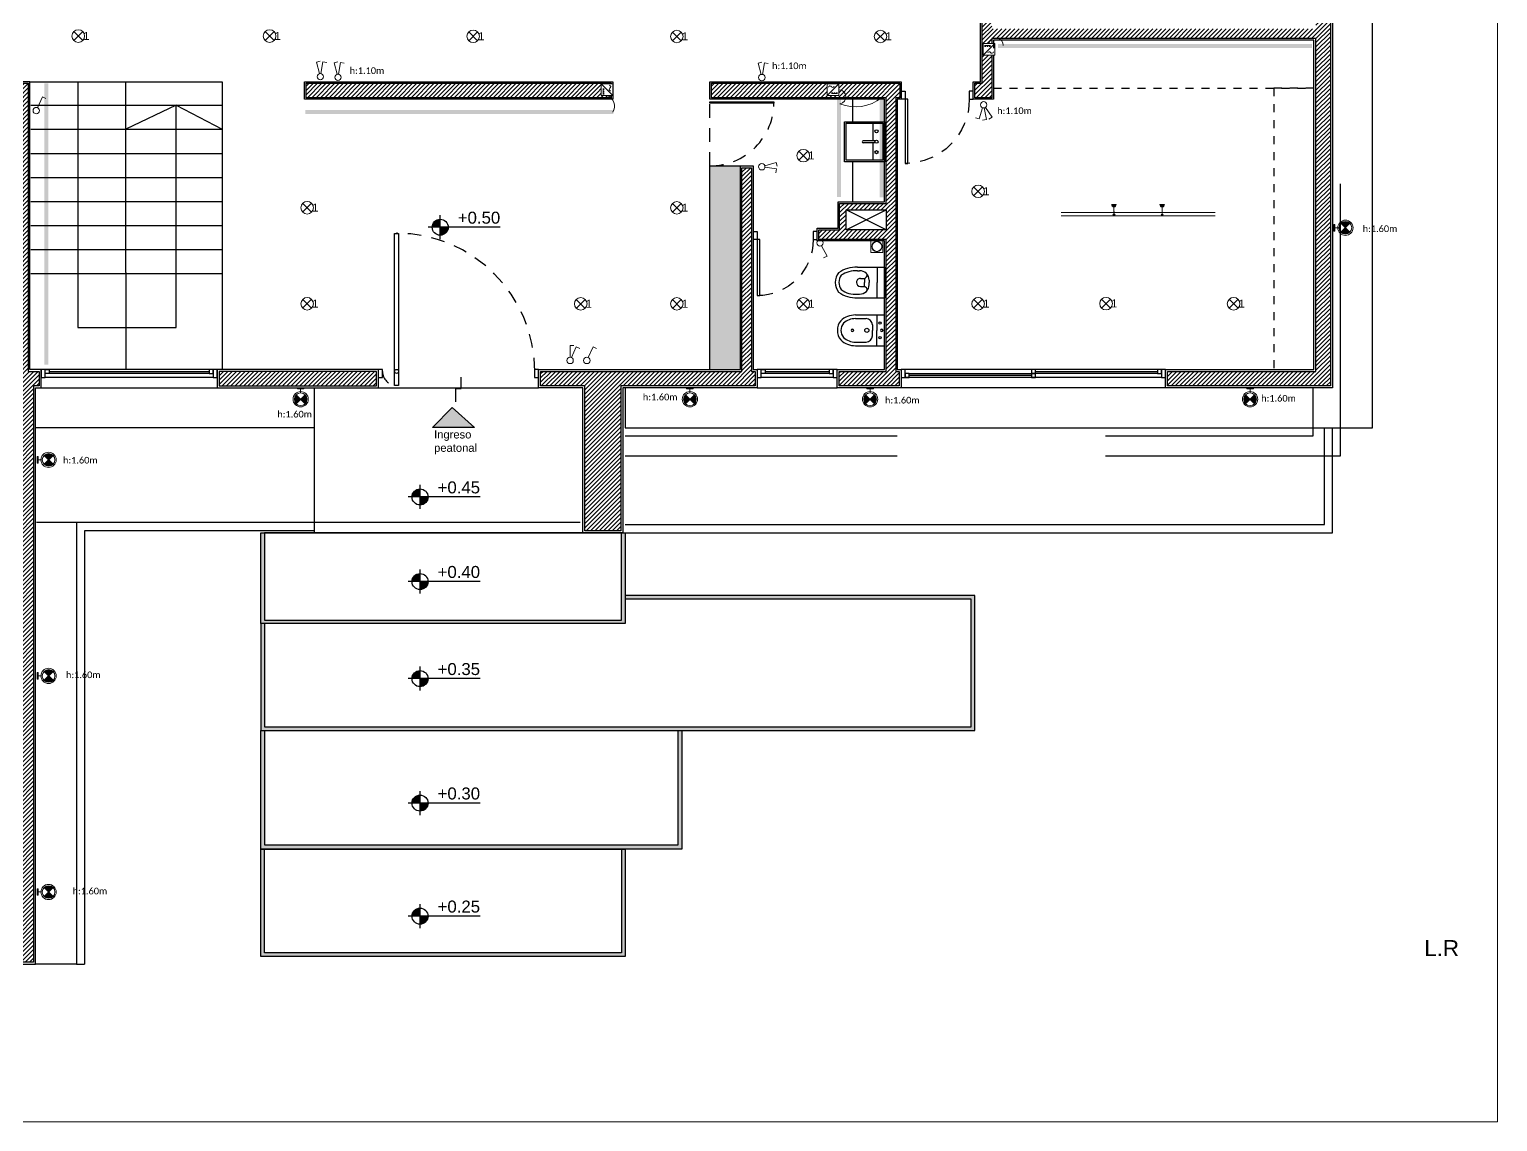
# Model space of a CAD drawing. Header units: millimetres. Extents: x 430 to 1353, y -204 to 152.
# Drawn here: x 439.35 to 457.69, y -66.76 to -53.11 of the extents above; entities that cross this region are included whole.
import ezdxf
from ezdxf.enums import TextEntityAlignment as Align

# ---------------------------------------------------------------- set-up
doc = ezdxf.new("R2010")
doc.units = ezdxf.units.MM
doc.linetypes.add('DASHED', pattern=[0.3, 0.17, -0.13])
doc.linetypes.add('HIDDENX3', pattern=[0.15, 0.1, -0.05])
doc.layers.get('0').update_dxf_attribs({"color": 250})
for name, color, linetype, lineweight in [('A-H6', 252, 'Continuous', 0), ('ND-Apliques', 1, 'Continuous', 15), ('ND-Cotas', 252, 'Continuous', 9), ('ND-GLOBAL_Notas', 252, 'Continuous', 9), ('ND-IUG- Cable led', 1, 'Continuous', 13), ('ND-Llaves', 92, 'Continuous', 9), ('vista', 252, 'Continuous', 15)]:
    doc.layers.add(name, color=color, linetype=linetype, lineweight=lineweight)
for name, color, linetype in [('AN - Designacion Corte 1-50', 252, 'Continuous'), ('AN - Designacion Nivel 1-50', 252, 'Continuous'), ('AN - Texto 1-50', 252, 'Continuous'), ('AR - Carpinteria', 252, 'Continuous'), ('AR - Equipamiento Fijo', 252, 'Continuous'), ('AR - Ht', 252, 'Continuous'), ('AR - Proyeccion', 252, 'DASHED'), ('AR - Vista 05', 252, 'Continuous'), ('AR - Vista 1', 252, 'Continuous'), ('AR - Vista 3', 252, 'Continuous'), ('AR - Vista 4', 252, 'Continuous'), ('AR-VISTA-1', 252, 'Continuous'), ('AR_Vista 1', 252, 'Continuous'), ('ER-AA', 252, 'HIDDENX3'), ('H_SUELOS 2', 252, 'Continuous')]:
    doc.layers.add(name, color=color, linetype=linetype)
doc.styles.add('IMPLANTACION', font='arial.ttf', dxfattribs={"height": 0.3})
doc.styles.get("Standard").update_dxf_attribs({"font": 'arial.ttf'})
doc.styles.add('Texto 1 50', font='arial.ttf', dxfattribs={"height": 0.1})
doc.styles.add('Texto Simbolos 1 50', font='arial.ttf', dxfattribs={"height": 0.15})

# ---------------------------------------------------------------- blocks, each defined once
blk = doc.blocks.new('Aplieque_Cielo-tierra')
h = blk.add_hatch(color=256)
h.dxf.hatch_style = 1
h.paths.add_polyline_path([(0, 0.143), (-0.055, 0.199, 0.293406), (-0.073, 0.116, 0.107717), (-0.055, 0.088)])
h.paths.add_polyline_path([(0.074, 0.171, 0.107717), (0.056, 0.199), (0, 0.143), (0.056, 0.088, 0.293406)])
for p, q in [((-0.055, 0.199), (0.056, 0.088)), ((-0.055, 0.088), (0.056, 0.199)), ((-0.041, 0), (0.041, 0)), ((0, 0.065), (0, 0.012))]:
    blk.add_line(p, q)
blk.add_lwpolyline([(-0.041, 0), (0.041, 0), (0.041, 0.012), (-0.041, 0.012)], close=True)
for radius in [0.0953, 0.0786]:
    blk.add_circle((0, 0.143), radius)
blk = doc.blocks.new('Aplique_ext_caja 7x7')
for p, q in [((-0.056, 0.056), (0.056, -0.056)), ((-0.056, -0.056), (0.056, 0.056))]:
    blk.add_line(p, q)
blk.add_circle((0, 0), 0.0786)
blk = doc.blocks.new('*U439')
blk.add_blockref('Aplique_ext_caja 7x7', (0, 0))
at = {"insert": (0.063, 0.052), "char_height": 0.1, "attachment_point": 1, "style": 'IMPLANTACION'}
blk.add_mtext_dynamic_manual_height_columns('1', width=0.08011, gutter_width=0.558, heights=[0], dxfattribs=at)
blk = doc.blocks.new('*U422')
blk.add_blockref('Aplique_ext_caja 7x7', (0, 0))
at = {"insert": (0.063, 0.052), "char_height": 0.1, "attachment_point": 1, "style": 'IMPLANTACION'}
blk.add_mtext_dynamic_manual_height_columns('1', width=0.08011, gutter_width=0.558, heights=[0], dxfattribs=at)
blk = doc.blocks.new('*U423')
blk.add_blockref('Aplique_ext_caja 7x7', (0, 0))
at = {"insert": (0.063, 0.052), "char_height": 0.1, "attachment_point": 1, "style": 'IMPLANTACION'}
blk.add_mtext_dynamic_manual_height_columns('1', width=0.08011, gutter_width=0.558, heights=[0], dxfattribs=at)
blk = doc.blocks.new('*U424')
blk.add_blockref('Aplique_ext_caja 7x7', (0, 0))
at = {"insert": (0.063, 0.052), "char_height": 0.1, "attachment_point": 1, "style": 'IMPLANTACION'}
blk.add_mtext_dynamic_manual_height_columns('1', width=0.08011, gutter_width=0.558, heights=[0], dxfattribs=at)
blk = doc.blocks.new('*U425')
blk.add_blockref('Aplique_ext_caja 7x7', (0, 0))
at = {"insert": (0.063, 0.052), "char_height": 0.1, "attachment_point": 1, "style": 'IMPLANTACION'}
blk.add_mtext_dynamic_manual_height_columns('1', width=0.08011, gutter_width=0.558, heights=[0], dxfattribs=at)
blk = doc.blocks.new('*U426')
blk.add_blockref('Aplique_ext_caja 7x7', (0, 0))
at = {"insert": (0.063, 0.052), "char_height": 0.1, "attachment_point": 1, "style": 'IMPLANTACION'}
blk.add_mtext_dynamic_manual_height_columns('1', width=0.08011, gutter_width=0.558, heights=[0], dxfattribs=at)
blk = doc.blocks.new('*U410')
blk.add_blockref('Aplique_ext_caja 7x7', (0, 0))
at = {"insert": (0.063, 0.052), "char_height": 0.1, "attachment_point": 1, "style": 'IMPLANTACION'}
blk.add_mtext_dynamic_manual_height_columns('1', width=0.08011, gutter_width=0.558, heights=[0], dxfattribs=at)
blk = doc.blocks.new('*U411')
blk.add_blockref('Aplique_ext_caja 7x7', (0, 0))
at = {"insert": (0.063, 0.052), "char_height": 0.1, "attachment_point": 1, "style": 'IMPLANTACION'}
blk.add_mtext_dynamic_manual_height_columns('1', width=0.08011, gutter_width=0.558, heights=[0], dxfattribs=at)
blk = doc.blocks.new('*U412')
blk.add_blockref('Aplique_ext_caja 7x7', (0, 0))
at = {"insert": (0.063, 0.052), "char_height": 0.1, "attachment_point": 1, "style": 'IMPLANTACION'}
blk.add_mtext_dynamic_manual_height_columns('1', width=0.08011, gutter_width=0.558, heights=[0], dxfattribs=at)
blk = doc.blocks.new('*U461')
blk.add_blockref('Aplique_ext_caja 7x7', (0, 0))
at = {"insert": (0.063, 0.052), "char_height": 0.1, "attachment_point": 1, "style": 'IMPLANTACION'}
blk.add_mtext_dynamic_manual_height_columns('1', width=0.08011, gutter_width=0.558, heights=[0], dxfattribs=at)
blk = doc.blocks.new('*U399')
blk.add_blockref('Aplique_ext_caja 7x7', (0, 0))
at = {"insert": (0.063, 0.052), "char_height": 0.1, "attachment_point": 1, "style": 'IMPLANTACION'}
blk.add_mtext_dynamic_manual_height_columns('1', width=0.08011, gutter_width=0.558, heights=[0], dxfattribs=at)
blk = doc.blocks.new('*U400')
blk.add_blockref('Aplique_ext_caja 7x7', (0, 0))
at = {"insert": (0.063, 0.052), "char_height": 0.1, "attachment_point": 1, "style": 'IMPLANTACION'}
blk.add_mtext_dynamic_manual_height_columns('1', width=0.08011, gutter_width=0.558, heights=[0], dxfattribs=at)
blk = doc.blocks.new('*U401')
blk.add_blockref('Aplique_ext_caja 7x7', (0, 0))
at = {"insert": (0.063, 0.052), "char_height": 0.1, "attachment_point": 1, "style": 'IMPLANTACION'}
blk.add_mtext_dynamic_manual_height_columns('1', width=0.08011, gutter_width=0.558, heights=[0], dxfattribs=at)
blk = doc.blocks.new('*U402')
blk.add_blockref('Aplique_ext_caja 7x7', (0, 0))
at = {"insert": (0.063, 0.052), "char_height": 0.1, "attachment_point": 1, "style": 'IMPLANTACION'}
blk.add_mtext_dynamic_manual_height_columns('1', width=0.08011, gutter_width=0.558, heights=[0], dxfattribs=at)
blk = doc.blocks.new('Llave_3_puntos')
for points in [[(0, 0.11), (0, 0.256), (0.048, 0.256)], [(0.017, 0.106), (0.077, 0.24), (0.121, 0.22)], [(0.032, 0.094), (0.148, 0.183), (0.177, 0.145)]]:
    blk.add_lwpolyline(points)
blk.add_circle((0, 0.07), 0.04)
blk = doc.blocks.new('*U394')
blk.add_blockref('Aplique_ext_caja 7x7', (0, 0))
at = {"insert": (0.063, 0.052), "char_height": 0.1, "attachment_point": 1, "style": 'IMPLANTACION'}
blk.add_mtext_dynamic_manual_height_columns('1', width=0.08011, gutter_width=0.558, heights=[0], dxfattribs=at)
blk = doc.blocks.new('Fuente')
blk.add_wipeout([(0, 0.201), (0.201, 0.201), (0.201, 0), (0, 0)])
at = {"lineweight": 9}
for p, q in [((0, 0), (0.201, 0.201)), ((0.076, 0.049), (0.099, 0.049)), ((0.076, 0.035), (0.179, 0.035)), ((0.116, 0.049), (0.139, 0.049)), ((0.155, 0.049), (0.179, 0.049))]:
    blk.add_line(p, q, dxfattribs=at)
blk.add_lwpolyline([(0, 0.201), (0.201, 0.201), (0.201, 0), (0, 0)], close=True, dxfattribs=at)
blk.add_lwpolyline([(0.123, 0.161, -0.62928), (0.073, 0.153, 0.691702), (0.023, 0.144)], format="xyb", dxfattribs=at)
blk = doc.blocks.new('Llave_1_punto')
blk.add_lwpolyline([(0.017, 0.106), (0.077, 0.24), (0.121, 0.22)])
blk.add_circle((0, 0.07), 0.04)
blk = doc.blocks.new('Llave_2_puntos')
for points in [[(0, 0.11), (0, 0.256), (0.048, 0.256)], [(0.017, 0.106), (0.077, 0.24), (0.121, 0.22)]]:
    blk.add_lwpolyline(points)
blk.add_circle((0, 0.07), 0.04)
blk = doc.blocks.new('*U391')
blk.add_blockref('Aplique_ext_caja 7x7', (0, 0))
at = {"insert": (0.063, 0.052), "char_height": 0.1, "attachment_point": 1, "style": 'IMPLANTACION'}
blk.add_mtext_dynamic_manual_height_columns('1', width=0.08011, gutter_width=0.558, heights=[0], dxfattribs=at)
blk = doc.blocks.new('Extracttor_de_aire')
for p, q in [((0, 0), (0, 0.15)), ((0, 0.15), (0.15, 0.15)), ((0.15, 0), (0, 0)), ((0.15, 0), (0.15, 0.15))]:
    blk.add_line(p, q)
for radius in [0.0649, 0.0607]:
    blk.add_circle((0.075, 0.075), radius)
blk = doc.blocks.new('Designacion Nivel Planta 1 50')
h = blk.add_hatch(color=256)
h.dxf.hatch_style = 1
h.paths.add_polyline_path([(0, 0.1, 0.414214), (-0.1, 0), (0, 0)])
h.paths.add_polyline_path([(0.1, 0), (0, 0), (0, -0.1, 0.414214)])
for p, q in [((0.75, 0), (-0.15, 0)), ((0, -0.15), (0, 0.15))]:
    blk.add_line(p, q)
blk.add_circle((0, 0), 0.1)
at = {"style": 'Texto Simbolos 1 50'}
blk.add_attdef('NIVEL', text='', height=0.15, dxfattribs=at).set_placement((0.75, 0), align=Align.BOTTOM_RIGHT)
blk = doc.blocks.new('INOD3-VS')
for p, q in [((-0.19, 0), (0.19, 0)), ((-0.19, -0.334), (-0.19, 0)), ((0.19, -0.334), (0.19, 0)), ((-0.19, -0.09), (0, -0.09)), ((0.19, -0.09), (0, -0.09)), ((-0.145, -0.334), (-0.145, -0.307)), ((-0.05, -0.297), (-0.05, -0.247)), ((-0.05, -0.247), (0, -0.247)), ((-0.028, -0.19), (0, -0.19)), ((0.028, -0.19), (0, -0.19)), ((0.05, -0.247), (0, -0.247)), ((0.05, -0.297), (0.05, -0.247)), ((0.145, -0.334), (0.145, -0.307))]:
    blk.add_line(p, q)
for centre, radius, start, end in [((0.195, -0.344), 0.385, 178.5208, 215.4085), ((-0.028, -0.307), 0.117, 90, 180), ((0.198, -0.345), 0.343, 178.2465, 213.5506), ((-0.095, -0.259), 0.0464, 14.8851, 92.9268), ((0, -0.297), 0.05, 180, 270), ((0, -0.297), 0.05, 270, 0), ((0.028, -0.307), 0.117, 0, 90), ((0.095, -0.259), 0.0464, 87.0732, 165.1149), ((-0.127, -0.365), 0.274, 321.8101, 6.3928), ((-0.192, -0.345), 0.383, 324.4734, 1.5973), ((0, -0.419), 0.145, 232.619, 270), ((0, -0.419), 0.145, 270, 307.381), ((0, -0.419), 0.19, 231.2469, 270), ((0, -0.419), 0.19, 270, 308.7531)]:
    blk.add_arc(centre, radius, start, end)
blk = doc.blocks.new('BIDE2-VS')
for p, q in [((-0.19, 0), (0.19, 0)), ((-0.19, -0.354), (-0.19, 0)), ((0.19, -0.354), (0.19, 0)), ((-0.19, -0.09), (0, -0.09)), ((-0.067, -0.146), (0, -0.146)), ((0.19, -0.09), (0, -0.09)), ((0.067, -0.146), (0, -0.146)), ((-0.145, -0.354), (-0.145, -0.224)), ((-0.145, -0.354), (-0.145, -0.327)), ((0.145, -0.354), (0.145, -0.224))]:
    blk.add_line(p, q)
for centre, radius in [((-0.09, -0.052), 0.015), ((0.09, -0.052), 0.015), ((0, -0.215), 0.026)]:
    blk.add_circle(centre, radius)
for centre, radius, start, end in [((-0.067, -0.224), 0.0781, 90, 180), ((0, -0.03), 0.015, 90, 270), ((0, -0.03), 0.015, 270, 90), ((0.067, -0.224), 0.0781, 0, 90), ((0.084, -0.354), 0.274, 180, 222.2256), ((0.084, -0.354), 0.229, 180, 221.3159), ((-0.084, -0.354), 0.229, 318.6841, 0), ((-0.084, -0.354), 0.274, 317.7744, 0), ((0, -0.39), 0.19, 231.2469, 270), ((0, -0.39), 0.145, 232.619, 270), ((0, -0.393), 0.015, 90, 270), ((0, -0.393), 0.015, 270, 90), ((0, -0.39), 0.145, 270, 307.381), ((0, -0.39), 0.19, 270, 308.7531)]:
    blk.add_arc(centre, radius, start, end)
blk = doc.blocks.new('*U491')
blk.add_lwpolyline([(0.05, 0.1), (0.05, 0.9), (0.083, 0.9), (0.083, 0.1)], close=True)
for points in [[(0, 0), (0.05, 0), (0.05, 0.1), (0, 0.1)], [(0.9, 0), (0.85, 0), (0.85, 0.1), (0.9, 0.1)]]:
    blk.add_lwpolyline(points)
at = {"color": 8, "linetype": 'DASHED'}
blk.add_arc((0.05, 0.1), 0.8, 360, 90, dxfattribs=at)
blk = doc.blocks.new('*U492')
blk.add_lwpolyline([(0.05, 0.1), (0.05, 0.8), (0.083, 0.8), (0.083, 0.1)], close=True)
for points in [[(0, 0), (0.05, 0), (0.05, 0.1), (0, 0.1)], [(0.8, 0), (0.75, 0), (0.75, 0.1), (0.8, 0.1)]]:
    blk.add_lwpolyline(points)
at = {"color": 8, "linetype": 'DASHED'}
blk.add_arc((0.05, 0.1), 0.7, 360, 90, dxfattribs=at)
blk = doc.blocks.new('*U61')
at = {"layer": 'AR - Carpinteria'}
for p, q in [((0.05, 0.1), (0, 0.1)), ((0, 0), (0.05, 0)), ((0.05, 0), (0.05, 0.1)), ((1.95, 0.1), (1.95, 0)), ((2, 0.1), (1.95, 0.1)), ((1.95, 0), (2, 0))]:
    blk.add_line(p, q, dxfattribs=at)
blk.add_lwpolyline([(0.2, -0.1), (0.2, 1.8), (0.25, 1.8), (0.25, -0.1)], close=True, dxfattribs=at)
blk.add_circle((0.225, 0.075), 0.025, dxfattribs=at)
at = {"layer": 'AR - Carpinteria', "color": 252, "linetype": 'DASHED'}
for radius, start, end in [(1.726, 0, 90), (0.175, 180, 270)]:
    blk.add_arc((0.225, 0.075), radius, start, end, dxfattribs=at)
blk = doc.blocks.new('*U494')
at = {"color": 8}
for p, q in [((1.625, 0.025), (0.1, 0.025)), ((1.675, 0.075), (3.2, 0.075))]:
    blk.add_line(p, q, dxfattribs=at)
at = {"layer": 'AR - Carpinteria'}
for p, q in [((0.05, 0.1), (3.25, 0.1)), ((0.05, 0), (3.25, 0)), ((0.1, 0.05), (1.625, 0.05)), ((3.2, 0.05), (1.675, 0.05))]:
    blk.add_line(p, q, dxfattribs=at)
for points in [[(0, 0), (0.05, 0), (0.05, 0.1), (0, 0.1)], [(0.05, 0), (0.1, 0), (0.1, 0.05), (0.05, 0.05)], [(1.675, 0.1), (1.625, 0.1), (1.625, 0.05), (1.675, 0.05)], [(1.625, 0), (1.675, 0), (1.675, 0.05), (1.625, 0.05)], [(3.25, 0.1), (3.2, 0.1), (3.2, 0.05), (3.25, 0.05)], [(3.25, 0), (3.3, 0), (3.3, 0.1), (3.25, 0.1)]]:
    blk.add_lwpolyline(points, close=True, dxfattribs=at)
blk = doc.blocks.new('*U294')
at = {"color": 8}
blk.add_line((2.1, 0.025), (0.1, 0.025), dxfattribs=at)
at = {"layer": 'AR - Carpinteria'}
for p, q in [((0.05, 0.1), (2.15, 0.1)), ((0.05, 0), (2.15, 0)), ((0.1, 0.05), (2.1, 0.05))]:
    blk.add_line(p, q, dxfattribs=at)
for points in [[(0, 0), (0.05, 0), (0.05, 0.1), (0, 0.1)], [(0.05, 0), (0.1, 0), (0.1, 0.05), (0.05, 0.05)], [(2.15, 0), (2.1, 0), (2.1, 0.05), (2.15, 0.05)], [(2.15, 0), (2.2, 0), (2.2, 0.1), (2.15, 0.1)]]:
    blk.add_lwpolyline(points, close=True, dxfattribs=at)
blk = doc.blocks.new('*U496')
at = {"color": 8}
blk.add_line((0.9, 0.025), (0.1, 0.025), dxfattribs=at)
at = {"layer": 'AR - Carpinteria'}
for p, q in [((0.05, 0.1), (0.95, 0.1)), ((0.05, 0), (0.95, 0)), ((0.1, 0.05), (0.9, 0.05))]:
    blk.add_line(p, q, dxfattribs=at)
for points in [[(0, 0), (0.05, 0), (0.05, 0.1), (0, 0.1)], [(0.05, 0), (0.1, 0), (0.1, 0.05), (0.05, 0.05)], [(0.95, 0), (0.9, 0), (0.9, 0.05), (0.95, 0.05)], [(0.95, 0), (1, 0), (1, 0.1), (0.95, 0.1)]]:
    blk.add_lwpolyline(points, close=True, dxfattribs=at)
blk = doc.blocks.new('PLANTA BAJA')
at = {"layer": 'AR - Ht', "true_color": 0x383838, "transparency": 33554610}
h = blk.add_hatch(dxfattribs=at)
h.set_pattern_fill('ANSI31', color=250, scale=0.012)
h.set_pattern_definition([(45, (-605.2518, -51.777135), (-0.0269407684, 0.0269407684), [])])
h.paths.add_polyline_path([(23.605, 24.735), (23.425, 24.735), (23.425, 24.69), (22.52, 24.69), (22.52, 24.63), (22.759, 24.63), (22.759, 24.58), (22.52, 24.58), (22.52, 24.52), (23.425, 24.52), (23.425, 24.45), (23.605, 24.45)])
h.paths.add_polyline_path([(18.205, 30.805), (18.025, 30.805), (18.025, 30.625), (18.205, 30.625)])
h.paths.add_polyline_path([(0.205, 16.225), (1.215, 16.225), (1.215, 16.405), (0.025, 16.405), (0.025, 10.52), (0.205, 10.52), (0.205, 11.89), (0.205, 13.002), (1.197, 13.002), (1.197, 13.068), (0.517, 13.068), (0.517, 13.118), (1.197, 13.118), (1.197, 13.182), (0.205, 13.182), (0.205, 14.957), (0.82, 14.957), (0.82, 15.077), (0.205, 15.077)])
h.paths.add_polyline_path([(4.45, 16.405), (2.165, 16.405), (2.165, 16.225), (3.625, 16.225), (3.625, 13.182), (2.638, 13.182), (2.638, 13.118), (3.318, 13.118), (3.318, 13.068), (2.638, 13.068), (2.638, 13.002), (3.625, 13.002), (3.625, 12.015), (3.805, 12.015), (3.805, 16.225), (4.45, 16.225)])
h.paths.add_polyline_path([(7.455, 16.405), (5.5, 16.405), (5.5, 16.225), (7.455, 16.225)])
h.paths.add_polyline_path([(7.34, 11.005), (3.805, 11.005), (3.805, 11.075), (3.625, 11.075), (3.625, 10.825), (4.155, 10.825), (4.155, 8.47), (3.625, 8.47), (3.625, 8.35), (4.275, 8.35), (4.275, 10.825), (7.22, 10.825), (7.22, 7.405), (7.225, 7.405), (7.225, 0.025), (7.405, 0.025), (7.405, 7.225), (7.475, 7.225), (7.475, 7.405), (7.34, 7.405)])
h.paths.add_polyline_path([(3.805, 7.405), (2.615, 7.405), (2.615, 7.815), (2.495, 7.815), (2.495, 7.405), (0.205, 7.405), (0.205, 7.96), (0.025, 7.96), (0.025, 0.025), (0.205, 0.025), (0.205, 7.225), (3.805, 7.225)])
h.paths.add_polyline_path([(11.69, 7.405), (9.89, 7.405), (9.725, 7.405), (9.725, 7.225), (11.69, 7.225)])
h.paths.add_polyline_path([(14.62, 11.005), (10.81, 11.005), (10.81, 10.825), (14.62, 10.825)])
h.paths.add_polyline_path([(18.225, 11.005), (15.875, 11.005), (15.875, 10.825), (18.055, 10.825), (18.055, 9.505), (17.475, 9.505), (17.475, 9.175), (17.215, 9.175), (17.215, 9.055), (18.055, 9.055), (18.055, 7.405), (17.47, 7.405), (17.47, 7.225), (18.035, 7.225), (18.195, 7.225), (18.22, 7.225), (18.22, 7.405), (18.175, 7.405), (18.175, 10.825), (18.225, 10.825)])
h.paths.add_polyline_path([(18.055, 9.425), (18.055, 9.175), (17.555, 9.175), (17.555, 9.425)], flags=16)
h.paths.add_polyline_path([(16.42, 7.405), (16.375, 7.405), (16.375, 9.95), (16.255, 9.95), (16.255, 7.405), (13.74, 7.405), (13.74, 7.225), (14.29, 7.225), (14.29, 5.415), (14.74, 5.415), (14.74, 7.225), (16.395, 7.225), (16.42, 7.225)])
h.paths.add_polyline_path([(23.605, 16.405), (21.57, 16.405), (21.57, 16.225), (23.425, 16.225), (23.425, 11.685), (19.375, 11.685), (19.375, 12.365), (19.255, 12.365), (19.17, 12.365), (19.17, 12.245), (19.255, 12.245), (19.255, 11.005), (19.165, 11.005), (19.165, 10.825), (19.375, 10.825), (19.375, 11.565), (23.425, 11.565), (23.425, 7.405), (21.57, 7.405), (21.57, 7.225), (23.605, 7.225)])
h.paths.add_polyline_path([(18.22, 16.405), (17.91, 16.405), (17.91, 16.225), (18.055, 16.225), (18.055, 12.25), (18.22, 12.25), (18.22, 12.36), (18.175, 12.36), (18.175, 16.225), (18.22, 16.225)])
h.paths.add_polyline_path([(21.77, 23.57), (20.762, 23.57), (20.762, 23.535), (21.362, 23.535), (21.362, 23.435), (20.762, 23.435), (20.762, 23.4), (21.66, 23.4), (21.66, 23.165), (21.77, 23.165)])
h.paths.add_polyline_path([(18.918, 23.535), (19.512, 23.535), (19.512, 23.57), (18.215, 23.57), (18.215, 23.615), (18.025, 23.615), (18.025, 19.825), (18.23, 19.825), (18.255, 19.825), (18.255, 20.005), (18.205, 20.005), (18.205, 23.4), (19.512, 23.4), (19.512, 23.435), (18.918, 23.435)])
h.paths.add_polyline_path([(23.605, 30.805), (23.355, 30.805), (23.355, 30.625), (23.425, 30.625), (23.425, 26.15), (21.66, 26.15), (21.66, 24.52), (21.77, 24.52), (21.77, 26.04), (23.425, 26.04), (23.425, 25.785), (23.605, 25.785)])
h.paths.add_polyline_path([(3.825, 20.005), (2.375, 20.005), (2.375, 20.055), (2.265, 20.055), (2.265, 20.005), (0.205, 20.005), (0.205, 20.055), (0.025, 20.055), (0.025, 19.825), (3.825, 19.825)])
h.paths.add_polyline_path([(5.605, 23.61), (5.425, 23.61), (5.425, 20.005), (5.375, 20.005), (5.375, 19.825), (5.4, 19.825), (5.605, 19.825)])
h.paths.add_polyline_path([(5.605, 30.805), (5.425, 30.805), (5.425, 30.625), (5.605, 30.625)])
h.paths.add_polyline_path([(0.21, 21.41), (0.21, 21.66), (0.36, 21.66), (0.36, 21.41)], flags=16)
h.paths.add_polyline_path([(0.435, 21.66), (2.265, 21.66), (2.265, 20.905), (2.375, 20.905), (2.375, 21.66), (4.055, 21.66), (4.055, 20.96), (4.165, 20.96), (4.165, 21.635), (4.165, 22.685), (4.015, 22.685), (4.015, 21.77), (1.965, 21.77), (1.965, 22.685), (1.815, 22.685), (1.815, 21.77), (0.42, 21.77), (0.205, 21.77), (0.205, 30.625), (0.275, 30.625), (0.275, 30.805), (0.23, 30.805), (0.025, 30.805), (0.025, 21.085), (0.205, 21.085), (0.205, 21.335), (0.435, 21.335)])
h.paths.add_polyline_path([(1.995, 8.74), (1.995, 9.055), (2.445, 9.055), (2.445, 8.74)], flags=16)
h.paths.add_polyline_path([(2.615, 9.035), (2.615, 9.175), (0.205, 9.175), (0.205, 9.47), (0.025, 9.47), (0.025, 9.035), (0.025, 9.01), (0.205, 9.01), (0.205, 9.055), (1.915, 9.055), (1.915, 8.66), (2.615, 8.66)])
h.paths.add_polyline_path([(23.425, 21.935), (23.17, 21.935), (23.17, 22.09), (23.425, 22.09)], flags=16)
h.paths.add_polyline_path([(23.605, 23.4), (23.425, 23.4), (23.425, 23.335), (22.62, 23.335), (22.62, 23.275), (22.859, 23.275), (22.859, 23.225), (22.62, 23.225), (22.62, 23.165), (23.425, 23.165), (23.425, 22.165), (23.095, 22.165), (23.095, 21.935), (21.795, 21.935), (21.66, 21.935), (21.66, 21.865), (21.795, 21.865), (23.425, 21.865), (23.425, 20.005), (21.77, 20.005), (21.77, 21.115), (21.66, 21.115), (21.66, 20.005), (21.605, 20.005), (21.605, 19.825), (21.64, 19.825), (23.605, 19.825)])
at = {"layer": 'H_SUELOS 2', "transparency": 33554585}
h = blk.add_hatch(color=9, dxfattribs=at)
h.dxf.hatch_style = 1
h.paths.add_polyline_path([(14.795, 1.436), (14.75, 1.436), (14.75, 0.141), (10.291, 0.141), (10.291, 1.436), (10.246, 1.436), (10.246, 0.095), (14.795, 0.095)])
h.paths.add_polyline_path([(15.505, 2.92), (15.454, 2.92), (15.454, 1.487), (10.296, 1.487), (10.296, 2.92), (10.246, 2.92), (10.246, 1.436), (15.505, 1.436)])
h.paths.add_polyline_path([(19.163, 4.603), (14.795, 4.603), (14.795, 4.557), (19.117, 4.557), (19.117, 2.965), (10.291, 2.965), (10.291, 4.253), (10.246, 4.253), (10.246, 2.92), (10.296, 2.92), (15.454, 2.92), (15.505, 2.92), (19.163, 2.92)])
h.paths.add_polyline_path([(14.795, 5.39), (14.75, 5.39), (14.75, 4.298), (10.291, 4.298), (10.291, 5.39), (10.246, 5.39), (10.246, 4.253), (14.795, 4.253)])
at = {"layer": 'AR - Carpinteria'}
for p, q in [((18.055, 9.175), (17.555, 9.425)), ((17.555, 9.175), (18.055, 9.425)), ((7.5, 7.2), (9.7, 7.2)), ((11.715, 7.2), (13.715, 7.2)), ((16.445, 7.2), (17.445, 7.2)), ((21.545, 7.2), (18.245, 7.2))]:
    blk.add_line(p, q, dxfattribs=at)
at = {"layer": 'AR - Proyeccion', "color": 8}
blk.add_line((15.855, 9.975), (15.855, 10.775), dxfattribs=at)
at = {"layer": 'AR - Proyeccion', "ltscale": 20}
blk.add_line((14.235, 5.515), (7.44, 5.515), dxfattribs=at)
for points in [[(14.795, 6.35), (23.73, 6.35), (23.73, 17.28), (18.23, 17.28), (18.23, 19.8)], [(14.795, 6.6), (23.39, 6.6), (23.39, 7.2)]]:
    blk.add_lwpolyline(points, dxfattribs=at)
at = {"layer": 'AR - Proyeccion', "color": 8}
blk.add_arc((15.864, 10.766), 0.791, 269.3481, 0.6519, dxfattribs=at)
at = {"layer": 'AR - Vista 05'}
for p, q in [((23.63, 16.43), (23.63, 7.2)), ((19.235, 11.025), (19.235, 12.225)), ((23.4, 11.545), (19.395, 11.545)), ((19.395, 11.545), (19.395, 10.805)), ((23.4, 7.43), (23.4, 11.545)), ((19.145, 10.805), (19.145, 11.025)), ((19.145, 11.025), (19.235, 11.025)), ((17.635, 10.805), (17.635, 10.525)), ((19.395, 10.805), (19.145, 10.805)), ((17.895, 10.287), (17.895, 10.505)), ((17.92, 10.287), (17.768, 10.287)), ((17.92, 10.263), (17.768, 10.263)), ((17.895, 10.045), (17.895, 10.263)), ((17.635, 10.025), (17.635, 9.525)), ((21.545, 7.2), (21.545, 7.43)), ((21.545, 7.43), (23.4, 7.43)), ((23.63, 7.2), (21.545, 7.2))]:
    blk.add_line(p, q, dxfattribs=at)
for points in [[(7.43, 7.2), (7.5, 7.2), (7.5, 7.43), (7.36, 7.43), (7.36, 11.025), (3.825, 11.025), (3.825, 11.095), (3.605, 11.095), (3.605, 10.805), (4.135, 10.805), (4.135, 8.49), (3.605, 8.49), (3.605, 8.33), (4.295, 8.33), (4.295, 10.805), (7.2, 10.805), (7.2, 0), (7.43, 0)], [(17.445, 7.43), (18.035, 7.43), (18.035, 9.035), (17.195, 9.035), (17.195, 9.195), (17.455, 9.195), (17.455, 9.525), (18.035, 9.525), (18.035, 10.805), (15.855, 10.805), (15.855, 11.025), (18.245, 11.025), (18.245, 10.805), (18.195, 10.805), (18.195, 7.43), (18.245, 7.43), (18.245, 7.2), (18.195, 7.2), (18.035, 7.2), (17.445, 7.2)], [(17.535, 10.525), (18.035, 10.525), (18.035, 10.025), (17.535, 10.025)], [(17.555, 10.505), (18.015, 10.505), (18.015, 10.045), (17.555, 10.045)], [(16.235, 9.975), (16.395, 9.975), (16.395, 7.43), (16.445, 7.43), (16.445, 7.2), (16.395, 7.2), (14.765, 7.2), (14.765, 5.39), (14.265, 5.39), (14.265, 7.2), (13.715, 7.2), (13.715, 7.43), (16.235, 7.43)], [(9.7, 7.43), (9.7, 7.2), (11.715, 7.2), (11.715, 7.43), (9.89, 7.43)]]:
    blk.add_lwpolyline(points, close=True, dxfattribs=at)
for points in [[(10.79, 11.025), (14.64, 11.025), (14.64, 10.805), (10.79, 10.805), (10.79, 11.025)], [(15.855, 10.775), (16.655, 10.775), (16.655, 10.757), (15.855, 10.757), (15.855, 10.775)], [(15.855, 7.43), (15.855, 9.975), (16.235, 9.975)]]:
    blk.add_lwpolyline(points, dxfattribs=at)
for centre in [(17.935, 10.405), (17.935, 10.275), (17.935, 10.145)]:
    blk.add_circle(centre, 0.0196, dxfattribs=at)
blk.add_arc((17.769, 10.275), 0.0121, 95.5464, 264.4536, dxfattribs=at)
at = {"layer": 'AR - Vista 1'}
for p, q in [((10.915, 5.515), (10.915, 7.19)), ((10.915, 5.39), (10.915, 5.515)), ((7.94, 0), (7.43, 0)), ((7.94, 0), (8.04, 0))]:
    blk.add_line(p, q, dxfattribs=at)
for points in [[(14.795, 7.2), (14.795, 6.7), (23.63, 6.7), (24.13, 6.7), (24.13, 16.43), (24.13, 16.93), (18.23, 16.93)], [(14.795, 5.39), (23.63, 5.39), (23.63, 6.7)], [(14.795, 5.49), (23.53, 5.49), (23.53, 6.7)], [(10.915, 5.515), (7.94, 5.515), (7.94, 0)], [(10.915, 5.415), (8.04, 5.415), (8.04, 0)], [(10.246, 4.253), (10.246, 2.92), (19.163, 2.92), (19.163, 4.603), (14.795, 4.603)], [(10.291, 4.253), (10.291, 2.965), (19.117, 2.965), (19.117, 4.557), (14.795, 4.557)]]:
    blk.add_lwpolyline(points, dxfattribs=at)
for points in [[(14.795, 4.253), (10.246, 4.253), (10.246, 5.39), (14.795, 5.39)], [(10.291, 4.298), (14.75, 4.298), (14.75, 5.39), (10.291, 5.39)], [(15.505, 1.436), (10.246, 1.436), (10.246, 2.92), (15.505, 2.92)], [(15.454, 1.487), (10.296, 1.487), (10.296, 2.92), (15.454, 2.92)], [(10.246, 1.436), (14.795, 1.436), (14.795, 0.095), (10.246, 0.095)], [(14.75, 0.141), (10.291, 0.141), (10.291, 1.436), (14.75, 1.436)]]:
    blk.add_lwpolyline(points, close=True, dxfattribs=at)
at = {"layer": 'AR - Vista 4'}
for p, q in [((23.605, 16.405), (23.605, 7.225)), ((19.255, 11.005), (19.255, 12.245)), ((23.425, 11.565), (19.375, 11.565)), ((19.375, 11.565), (19.375, 10.825)), ((23.425, 7.405), (23.425, 11.565)), ((19.165, 10.825), (19.165, 11.005)), ((19.165, 11.005), (19.255, 11.005)), ((19.375, 10.825), (19.165, 10.825)), ((21.57, 7.225), (21.57, 7.405)), ((21.57, 7.405), (23.425, 7.405)), ((23.605, 7.225), (21.57, 7.225))]:
    blk.add_line(p, q, dxfattribs=at)
for points in [[(7.22, 10.825), (4.275, 10.825), (4.275, 8.35), (3.625, 8.35), (3.625, 8.47), (4.155, 8.47), (4.155, 10.825), (3.625, 10.825), (3.625, 11.075), (3.805, 11.075), (3.805, 11.005), (7.34, 11.005), (7.34, 7.405), (7.475, 7.405), (7.475, 7.225), (7.405, 7.225), (7.405, 0.025), (7.225, 0.025), (7.225, 7.405), (7.22, 7.405)], [(10.81, 11.005), (14.62, 11.005), (14.62, 10.825), (10.81, 10.825)], [(17.47, 7.405), (18.055, 7.405), (18.055, 9.055), (17.215, 9.055), (17.215, 9.175), (17.475, 9.175), (17.475, 9.505), (18.055, 9.505), (18.055, 10.825), (15.875, 10.825), (15.875, 11.005), (18.225, 11.005), (18.225, 10.825), (18.175, 10.825), (18.175, 7.405), (18.22, 7.405), (18.22, 7.225), (18.195, 7.225), (18.035, 7.225), (17.47, 7.225)], [(16.255, 9.95), (16.375, 9.95), (16.375, 7.405), (16.42, 7.405), (16.42, 7.225), (16.395, 7.225), (14.74, 7.225), (14.74, 5.415), (14.29, 5.415), (14.29, 7.225), (13.74, 7.225), (13.74, 7.405), (16.255, 7.405)], [(18.055, 9.425), (18.055, 9.175), (17.555, 9.175), (17.555, 9.425)], [(9.725, 7.405), (9.725, 7.225), (11.69, 7.225), (11.69, 7.405), (9.89, 7.405)]]:
    blk.add_lwpolyline(points, close=True, dxfattribs=at)
at = {"layer": 'AR-VISTA-1'}
blk.add_line((10.915, 6.7), (7.43, 6.7), dxfattribs=at)
at = {"layer": 'AR_Vista 1'}
for p, q in [((7.36, 11.025), (9.76, 11.025)), ((8.56, 8.64), (8.56, 11.025)), ((9.76, 11.025), (9.76, 7.43)), ((7.36, 10.995), (7.36, 10.995)), ((7.37, 10.73), (9.76, 10.73)), ((7.37, 10.43), (9.76, 10.43)), ((7.37, 10.13), (9.76, 10.13)), ((7.37, 9.83), (9.76, 9.83)), ((7.37, 9.53), (9.76, 9.53)), ((7.37, 9.23), (9.76, 9.23)), ((7.37, 8.93), (9.76, 8.93)), ((7.37, 8.63), (9.76, 8.63)), ((8.56, 8.64), (8.56, 7.44))]:
    blk.add_line(p, q, dxfattribs=at)
for points in [[(7.96, 11.025), (7.96, 7.953), (9.187, 7.953), (9.187, 10.73), (8.56, 10.43)], [(9.187, 10.73), (9.76, 10.43)]]:
    blk.add_lwpolyline(points, dxfattribs=at)
at = {"layer": 'AR - Carpinteria', "xscale": -1, "rotation": 180}
for name, p in [('*U491', (18.245, 10.905)), ('*U492', (16.395, 9.152))]:
    blk.add_blockref(name, p, dxfattribs=at)
at = {"layer": 'AR - Carpinteria'}
blk.add_blockref('*U61', (11.715, 7.33), dxfattribs=at)
at = {"layer": 'AR - Carpinteria', "rotation": 180}
for name, p in [('*U294', (9.7, 7.43)), ('*U496', (17.445, 7.43)), ('*U494', (21.545, 7.43))]:
    blk.add_blockref(name, p, dxfattribs=at)
at = {"layer": 'AR - Equipamiento Fijo', "xscale": 1.01, "yscale": 1.01, "zscale": 1.01, "rotation": 270}
for name, p in [('INOD3-VS', (18.035, 8.517)), ('BIDE2-VS', (18.032, 7.918))]:
    blk.add_blockref(name, p, dxfattribs=at)

msp = doc.modelspace()

# ---------------------------------------------------------------- hatches: boundary and pattern name
at = {"layer": 'A-H6'}
h = msp.add_hatch(color=256, dxfattribs=at)
h.dxf.hatch_style = 1
h.paths.add_polyline_path([(448.228, -54.813), (447.848, -54.813), (447.848, -57.358), (448.228, -57.358)])
at = {"layer": 'AR - Vista 3'}
h = msp.add_hatch(color=256, dxfattribs=at)
h.dxf.hatch_style = 1
h.paths.add_polyline_path([(444.908, -58.085), (444.629, -57.835), (444.38, -58.085)])
at = {"layer": 'ND-Apliques'}
h = msp.add_hatch(color=256, dxfattribs=at)
h.dxf.hatch_style = 1
h.paths.add_polyline_path([(451.445, -53.34), (455.37, -53.34), (455.37, -53.29), (451.445, -53.29)])
h = msp.add_hatch(color=256, dxfattribs=at)
h.dxf.hatch_style = 1
h.paths.add_polyline_path([(451.445, -53.34), (455.37, -53.34), (455.37, -53.29), (451.445, -53.29)])
h = msp.add_hatch(color=256, dxfattribs=at)
h.dxf.hatch_style = 1
h.paths.add_polyline_path([(439.581, -57.297), (439.581, -53.782), (439.531, -53.782), (439.531, -57.297)])
h = msp.add_hatch(color=256, dxfattribs=at)
h.dxf.hatch_style = 1
h.paths.add_polyline_path([(449.484, -55.203), (449.484, -53.96), (449.434, -53.96), (449.434, -55.203)])
h = msp.add_hatch(color=256, dxfattribs=at)
h.dxf.hatch_style = 1
h.paths.add_polyline_path([(450.016, -55.206), (450.016, -53.963), (449.966, -53.963), (449.966, -55.206)])
h = msp.add_hatch(color=256, dxfattribs=at)
h.dxf.hatch_style = 1
h.paths.add_polyline_path([(442.793, -54.165), (446.639, -54.165), (446.639, -54.115), (442.793, -54.115)])
h = msp.add_hatch(color=256, dxfattribs=at)
h.dxf.hatch_style = 1
h.paths.add_polyline_path([(452.921, -55.299), (452.866, -55.299, 1)])
h.paths.add_polyline_path([(452.894, -55.438), (452.908, -55.424), (452.88, -55.424)])
h = msp.add_hatch(color=256, dxfattribs=at)
h.dxf.hatch_style = 1
h.paths.add_polyline_path([(453.524, -55.299), (453.469, -55.299, 1)])
h.paths.add_polyline_path([(453.511, -55.424), (453.483, -55.424), (453.497, -55.438)])

# ---------------------------------------------------------------- linework, layer by layer
at = {"layer": 'AN - Designacion Corte 1-50'}
msp.add_lwpolyline([(444.674, -57.764), (444.674, -57.598), (444.742, -57.598), (444.742, -57.453)], dxfattribs=at)
at = {"layer": 'AR - Vista 3'}
msp.add_lwpolyline([(444.908, -58.085), (444.38, -58.085), (444.629, -57.835)], close=True, dxfattribs=at)
at = {"layer": 'ND-Apliques'}
for p, q in [((452.921, -55.299), (452.866, -55.299)), ((452.894, -55.424), (452.894, -55.326)), ((452.897, -55.438), (452.895, -55.328)), ((453.469, -55.299), (453.524, -55.299)), ((453.497, -55.424), (453.497, -55.326)), ((452.234, -55.398), (454.159, -55.398)), ((452.234, -55.438), (454.159, -55.438)), ((452.894, -55.438), (452.88, -55.424)), ((452.908, -55.424), (452.88, -55.424)), ((452.894, -55.438), (452.908, -55.424)), ((453.497, -55.438), (453.483, -55.424)), ((453.483, -55.424), (453.511, -55.424)), ((453.497, -55.438), (453.511, -55.424))]:
    msp.add_line(p, q, dxfattribs=at)
for centre in [(452.894, -55.299), (453.497, -55.299)]:
    msp.add_arc(centre, 0.0277, 180, 0, dxfattribs=at)
at = {"layer": 'ND-GLOBAL_Notas'}
msp.add_lwpolyline([(430.023, -25.442), (457.688, -25.442), (457.688, -66.758), (430.023, -66.758)], close=True, dxfattribs=at)

# ---------------------------------------------------------------- block references
at = {"layer": 'AN - Designacion Nivel 1-50'}
for p, values in [((444.478, -55.582), {'NIVEL': '+0.50'}), ((444.226, -58.952), {'NIVEL': '+0.45'}), ((444.226, -60.009), {'NIVEL': '+0.40'}), ((444.226, -61.222), {'NIVEL': '+0.35'}), ((444.226, -62.777), {'NIVEL': '+0.30'}), ((444.226, -64.19), {'NIVEL': '+0.25'})]:
    msp.add_blockref('Designacion Nivel Planta 1 50', p, dxfattribs=at).add_auto_attribs(values)
at = {"layer": 'AR - Vista 05'}
msp.add_blockref('PLANTA BAJA', (431.993, -64.788), dxfattribs=at)
at = {"layer": 'ND-Apliques'}
for name, p in [('*U422', (439.957, -53.193)), ('*U423', (442.347, -53.193)), ('*U424', (444.89, -53.196)), ('*U425', (447.434, -53.198)), ('*U426', (449.978, -53.198)), ('*U391', (449.013, -54.687)), ('*U402', (451.198, -55.133)), ('*U394', (442.816, -55.338)), ('*U410', (447.434, -55.339)), ('Extracttor_de_aire', (449.858, -55.897)), ('*U439', (442.816, -56.538)), ('*U412', (446.234, -56.539)), ('*U411', (447.434, -56.539)), ('*U461', (449.013, -56.54)), ('*U399', (451.198, -56.538)), ('*U401', (452.796, -56.536)), ('*U400', (454.389, -56.538))]:
    msp.add_blockref(name, p, dxfattribs=at)
at = {"layer": 'ND-Apliques', "xscale": -1}
for p, rotation in [((455.643, -55.588), 270), ((442.735, -57.588), 180), ((447.598, -57.588), 180), ((449.848, -57.588), 180), ((454.595, -57.588), 180), ((439.443, -58.488), 270), ((439.443, -61.188), 270), ((439.443, -63.888), 270)]:
    msp.add_blockref('Aplieque_Cielo-tierra', p, dxfattribs=dict(at, rotation=rotation))
at = {"layer": 'ND-Llaves'}
for name, p, rotation in [('Llave_2_puntos', (442.999, -53.768), 14.7073630908291), ('Llave_2_puntos', (443.219, -53.776), 14.7073630908291), ('Llave_2_puntos', (448.514, -53.779), 14.7073630908291), ('Llave_3_puntos', (451.227, -53.994), 214.8026453046214), ('Llave_2_puntos', (448.428, -54.845), 286.1008938471298), ('Llave_1_punto', (449.167, -55.734), 232.5553999126629)]:
    msp.add_blockref(name, p, dxfattribs=dict(at, rotation=rotation))
for name, p in [('Llave_1_punto', (439.432, -54.194)), ('Llave_2_puntos', (446.101, -57.316)), ('Llave_1_punto', (446.31, -57.316))]:
    msp.add_blockref(name, p, dxfattribs=at)

# ---------------------------------------------------------------- texts
at = {"layer": 'AN - Texto 1-50', "insert": (444.402, -58.121, -0.704), "char_height": 0.1, "width": 0.86997, "attachment_point": 1, "style": 'Texto 1 50'}
msp.add_mtext('Ingreso peatonal', dxfattribs=at)
at = {"layer": 'ND-Cotas', "char_height": 0.09, "attachment_point": 1, "rotation": 0.0046}
for s, insert in [('{\\fCalibri|b0|i0|c0|p34;\\H0.91667x;h:1.10m}', (448.624, -53.523)), ('{\\fCalibri|b0|i0|c0|p34;\\H0.91667x;h:1.10m}', (443.347, -53.583)), ('{\\fCalibri|b0|i0|c0|p34;\\H0.91667x;h:1.10m}', (451.436, -54.085)), ('{\\fCalibri|b0|i0|c0|p34;\\H0.91667x;h:1.60m}', (456.002, -55.559)), ('{\\fCalibri|b0|i0|c0|p34;\\H0.91667x;h:1.60m}', (447.01, -57.662)), ('{\\fCalibri|b0|i0|c0|p34;\\H0.91667x;h:1.60m}', (450.034, -57.701)), ('{\\fCalibri|b0|i0|c0|p34;\\H0.91667x;h:1.60m}', (454.734, -57.677)), ('{\\fCalibri|b0|i0|c0|p34;\\H0.91667x;h:1.60m}', (442.443, -57.876)), ('{\\fCalibri|b0|i0|c0|p34;\\H0.91667x;h:1.60m}', (439.766, -58.451)), ('{\\fCalibri|b0|i0|c0|p34;\\H0.91667x;h:1.60m}', (439.803, -61.133)), ('{\\fCalibri|b0|i0|c0|p34;\\H0.91667x;h:1.60m}', (439.886, -63.835))]:
    msp.add_mtext_dynamic_manual_height_columns(s, width=0.67411, gutter_width=10.291, heights=[0.126], dxfattribs=dict(at, insert=insert))
at = {"layer": 'vista', "insert": (456.771, -64.689), "char_height": 0.2, "attachment_point": 7}
msp.add_mtext_dynamic_manual_height_columns('L.R ', width=22.16827, gutter_width=3.75, heights=[0], dxfattribs=at)

# ---------------------------------------------------------------- next in the draw order: block references
at = {"layer": 'ND-Apliques', "xscale": 0.7253991585020317, "yscale": 0.7253991585020317, "zscale": 0.7253991585020317}
for p, rotation in [((451.407, -53.287), 180), ((446.488, -53.791), 269.9999999999999)]:
    msp.add_blockref('Fuente', p, dxfattribs=dict(at, rotation=rotation))
msp.add_blockref('Fuente', (449.312, -53.936), dxfattribs=at)

# ---------------------------------------------------------------- next in the draw order: linework, layer by layer
at = {"layer": 'ER-AA'}
msp.add_lwpolyline([(451.388, -53.243), (451.388, -53.843), (455.393, -53.843), (454.893, -53.843), (454.893, -57.358), (455.393, -57.358), (455.393, -53.243), (451.388, -53.243)], dxfattribs=at)
at = {"layer": 'ND-IUG- Cable led'}
for centre, radius, start, end in [((451.421, -53.305), 0.0895, 355.7444, 168.5096), ((449.457, -53.952), 0.0893, 280.0541, 89.2288), ((446.517, -54.067), 0.138, 327.0188, 71.5718), ((449.666, -53.563), 0.515, 247.9002, 309.1193)]:
    msp.add_arc(centre, radius, start, end, dxfattribs=at)

doc.saveas('drawing.dxf')
